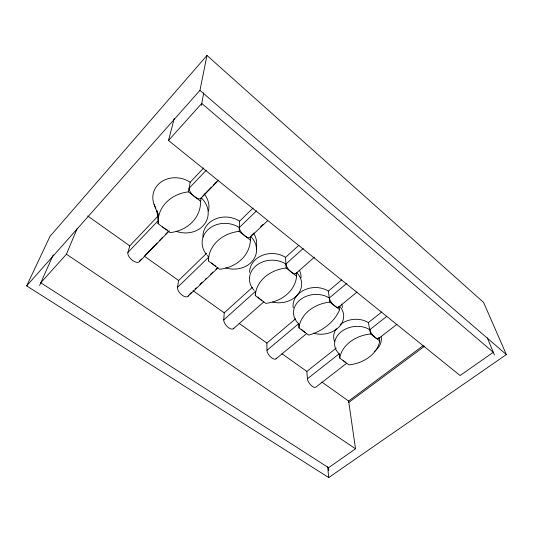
<?xml version="1.0" encoding="UTF-8"?>
<svg xmlns="http://www.w3.org/2000/svg" width="533" height="533" viewBox="0 0 533 533"><rect width="100%" height="100%" fill="white"/><g stroke="black" fill="none" stroke-linecap="round" stroke-linejoin="round"><path stroke-width="0.8" d="M256.606 249.79L256.659 243.228A22.939 19.601 4.3 0 0 253.915 233.88M296.361 272.989L296.601 276.201A35.544 29.528 0 0 1 265.76 303.35L255.294 295.615L255.334 291.511L223.747 319.9A6.836 3.305 48.2 0 0 227.997 327.255A6.836 3.305 48.2 0 0 233.86 328.148M208.703 258.578L208.443 260.95L219.676 269.265A37.03 31.627 7.4 0 0 250.397 240.163L250.477 236.306A7.515 2.905 46.4 0 1 244.754 235.759A7.515 2.905 46.4 0 1 239.297 227.551A23.432 19.974 5.4 0 0 209.183 228.644A23.432 19.974 5.4 0 0 206.284 254.254M208.443 260.95A36.037 30.281 2.3 0 1 239.117 231.362L239.603 221.175L253.108 208.03M223.747 319.9L224.233 312.831L252.349 287.4M158.574 221.402L158.041 223.667L170.14 232.621A38.976 33.672 17.4 0 0 200.621 201.341L201.154 197.69A24.378 21.08 13.3 0 1 204.525 224.093A24.378 21.08 13.3 0 1 176.183 231.322M188.582 295.155A7.102 3.524 45.5 0 1 182.406 295.369A7.102 3.524 45.5 0 1 177.502 287.36L178.642 280.498L206.631 253.262M158.041 223.667A37.663 32.373 10.7 0 1 188.449 191.853L190.174 182.226L203.719 167.955M201.394 105.361L203.739 92.789M26.65 285.888L199.942 90.39L206.971 55.439L483.598 302.438L506.35 354.565L328.728 477.561L26.65 285.888L49.995 236.372L206.971 55.439M168.488 140.492L201.754 103.422L493.291 352.28L460.112 375.525L168.488 140.492L174.291 118.353M141.518 259.045L139.786 260.824A7.449 3.738 42.6 0 1 132.764 260.604A7.449 3.738 42.6 0 1 127.893 252.455L129.786 245.846L158.154 215.952M328.841 470.599L328.548 467.707L40.781 282.803L66.432 254.214L77.252 228.331M39.622 285.402L53.253 254.834M127.893 252.455L158.368 220.482M206.278 170.227L189.095 188.249A7.895 3.091 44.2 0 0 193.759 195.951A7.895 3.091 44.2 0 0 200.814 198.469L218.637 180.134M144.976 255.487L157.082 243.028M159.387 240.656L162.272 237.691M165.73 234.134L168.615 231.169M202.873 195.917L211.481 187.063M213.2 185.291L216.645 181.746M139.32 261.71L169.361 230.816M177.502 287.36L208.876 256.993A23.432 19.974 5.4 0 1 207.257 255.4M239.297 227.551L256.58 210.828M189.768 294.029L191.547 292.337M195.105 288.953L196.291 287.827M199.848 284.442L202.22 282.184M205.185 279.365L206.371 278.239M210.522 274.295L212.894 272.037M215.865 269.218L217.051 268.092M251.076 235.739L254.054 232.908M260.617 226.665L263.002 224.4M188.242 296.088L217.957 267.852M250.27 237.152L267.606 220.675M249.591 272.316A22.226 18.515 -1.4 0 1 262.029 255.48A22.226 18.515 -1.4 0 1 285.541 257.372L298.946 245.247M254.161 290.365A22.539 18.648 -1.4 0 1 256.093 265.701A22.539 18.648 -1.4 0 1 285.901 264.042L303.224 248.478M233.294 328.801L263.802 301.865M295.762 273.642L314.403 257.179M276.507 358.116A6.623 3.085 50.5 0 1 271.257 357.55A6.623 3.085 50.5 0 1 266.96 350.308L266.873 343.072L295.655 318.747M293.237 307.934A21.507 17.263 -5.9 0 1 304.17 290.052A21.507 17.263 -5.9 0 1 328.355 291.105L341.613 279.898M266.96 350.308L298.667 323.704A21.8 17.376 -5.8 0 1 299.839 300.099A21.8 17.376 -5.8 0 1 329.294 298.014L346.923 283.223M276.054 358.816L306.628 333.591M338.655 307.161L356.99 292.031M346.677 363.253L316.109 386.931A6.456 2.878 52.3 0 1 311.165 385.392A6.456 2.878 52.3 0 1 307.428 378.783L306.841 371.421L336.243 348.089M340.027 324.724A20.887 16.103 -8.8 0 1 368.336 322.618L381.815 311.925M307.428 378.783L339.175 353.799A21.16 16.19 -8.6 0 1 341.26 331.699A21.16 16.19 -8.6 0 1 369.782 329.714L386.718 316.382M378.697 338.448L396.998 324.271M328.548 467.707L355.524 448.806L348.609 401.043L423.182 345.637M348.535 402.615L424.754 346.077M66.432 254.214L355.524 448.806M87.692 215.992L129.786 245.846M144.196 256.067L178.642 280.498M192.893 290.605L224.233 312.831M239.164 323.424L266.873 343.072M281.837 353.685L306.841 371.421M321.832 382.048L348.609 401.043M298.913 324.917A6.802 2.812 50.2 0 1 298.667 323.704L298.973 327.922L308.74 335.144A49.056 39.748 -3.7 0 0 339.621 309.746L339.095 306.295M339.481 355.025A6.623 2.612 51.8 0 1 339.175 353.799L339.774 358.109L348.915 364.865A33.286 25.611 -8 0 0 379.769 341.053L378.996 337.516M188.449 191.853L200.621 201.341M239.117 231.362L250.397 240.163M285.541 257.372L286.121 268.019L296.601 276.201M328.355 291.105L329.854 302.124L339.621 309.746M368.336 322.618L370.642 333.938L379.769 341.053M199.942 90.39L506.35 354.565M487.295 337.829L494.424 355.005M154.124 204.545L158.707 216.138L157.355 211.621M156.795 210.175L158.114 219.882M327.655 466.835L328.728 477.561M250.477 236.306A23.272 19.761 4.1 0 1 252.789 260.584A23.272 19.761 4.1 0 1 225.719 267.866M215.545 266.06A7.309 3.218 46 0 1 211.741 262.989M296.201 273.076A7.215 2.712 48.3 0 1 290.685 271.544A7.215 2.712 48.3 0 1 285.901 264.042M296.888 272.763A22.413 18.435 -2.2 0 1 297.687 294.609A22.413 18.435 -2.2 0 1 272.563 302.044M261.903 300.359A7.029 3.011 48.3 0 1 257.932 297.008M255.507 292.697A7.029 3.011 48.3 0 1 255.334 291.511M338.988 306.542A6.976 2.525 50 0 1 334.104 305.409A6.976 2.525 50 0 1 329.294 298.014M339.528 306.142A21.693 17.176 -6.3 0 1 338.948 327.055A21.693 17.176 -6.3 0 1 313.457 333.165M305.123 332.339A6.802 2.812 50.2 0 1 301.771 329.621M378.93 337.775A6.789 2.345 51.4 0 1 374.606 336.996A6.789 2.345 51.4 0 1 369.782 329.714M345.524 362.227A6.623 2.612 51.8 0 1 343.159 360.475M155.823 208.043A24.225 21.087 15.5 0 1 160.573 182.379A24.225 21.087 15.5 0 1 190.174 182.226M202.986 237.158A23.099 19.814 5.6 0 1 215.105 219.11A23.099 19.814 5.6 0 1 239.603 221.175M256.493 245.626A22.939 19.601 4.3 0 1 256.186 247.205M299.546 270.577A22.1 18.302 -2.2 0 1 301.072 277.926M334.464 341.213A20.887 16.103 -8.8 0 1 336.35 328.641M341.613 304.096A21.4 17.069 -6.4 0 1 342.472 307.501M381.175 336.669A20.787 15.923 -9.1 0 1 374.599 351.267M204.252 193.965A24.018 20.887 13.7 0 1 208.47 211.048M167.242 229.883A7.675 3.425 43.4 0 1 162.578 226.871M255.294 295.615A34.738 28.216 -3.4 0 1 286.121 268.019M298.973 327.922A33.646 26.27 -7 0 1 329.854 302.124M339.774 358.109A32.68 24.471 -9.4 0 1 370.642 333.938"/></g></svg>
